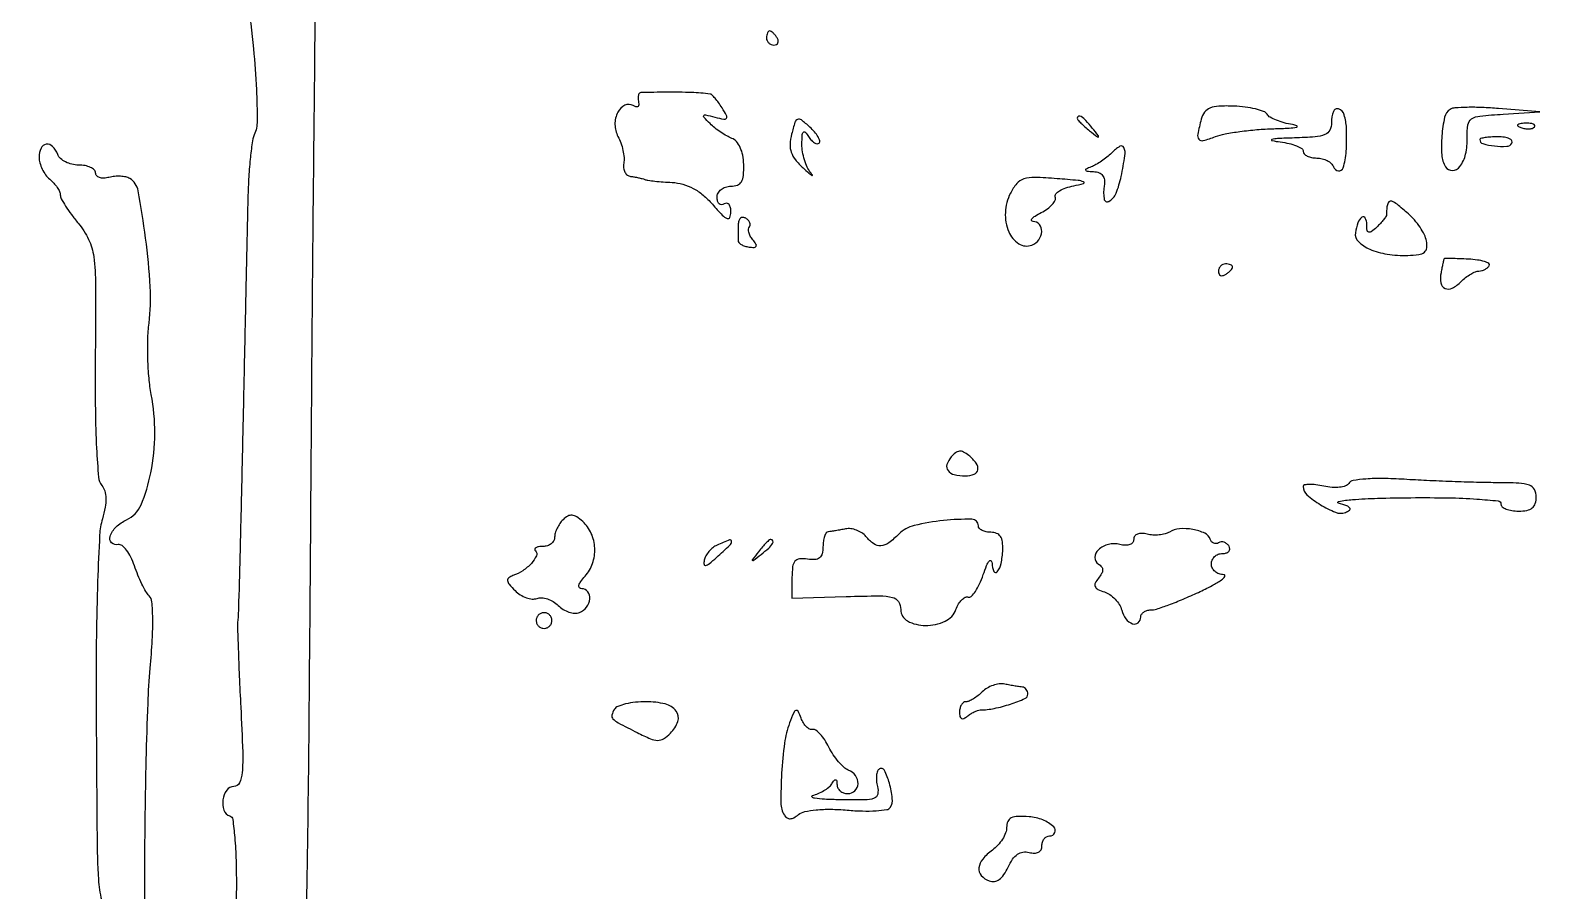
# Model space of a CAD drawing. Extents: x 0 to 5034, y 0 to 2560.
# Drawn here: x 4820.7 to 5034.5, y 741.2 to 863.1 of the extents above; entities that cross this region are included whole.
import ezdxf

# ---------------------------------------------------------------- set-up
doc = ezdxf.new("R2010")
doc.units = 0

msp = doc.modelspace()

# ---------------------------------------------------------------- linework, layer by layer
for points in [[(4858.303061, 618.739746, 0.001225), (4858.485094, 644.651594, -0.001343), (4858.65327, 667.809058, -0.002166), (4858.93491, 687.529751, -0.000351), (4859.27198, 704.979622, -0.139073), (4859.629882, 706.151594, 0.114006), (4860.400168, 708.290097, 0.03478), (4860.570308, 711.747699, 0.033932), (4860.269078, 715.154072, 0.138948), (4859.408537, 717.019754, -0.087101), (4858.853054, 717.958037, -0.072076), (4858.60279, 719.093882, -0.052571), (4858.649703, 720.555817, -0.021302), (4859.006513, 722.519754, 0.048513), (4859.595143, 727.190353, 0.002669), (4859.935982, 741.954927, 0.002311), (4860.248939, 765.804797, 0.00035), (4860.620945, 813.5, -0.000558), (4860.743732, 828.44591, -0.00021), (4860.947806, 849.375, -0.000208), (4861.188992, 872.158542, -0.000253)], [(4851.530541, 867.5, -0.007018), (4852.341873, 860.456383, -0.012929), (4852.772814, 854.705037, -0.01244), (4852.879854, 850.255629, -0.10124), (4852.472188, 848.271249, 0.067045), (4852.167145, 847.171273, 0.009333), (4851.88815, 844.817179, 0.010541), (4851.667459, 842.001397, 0.008766), (4851.548533, 839, 0.000115), (4851.453072, 834.630049, 0.000019), (4851.271447, 826.2125, 0.000021), (4851.05863, 816.312758, 0.000018), (4850.837748, 806, -0.000492), (4850.617524, 796.153283, -0.000773), (4850.406986, 787.696875, -0.000181), (4850.208263, 780.283594, -0.031801), (4850.136963, 779.5, 0.045906), (4850.09129, 778.771048, 0.001181), (4850.194828, 775.489063, 0.0025), (4850.344891, 771.633243, 0.001703), (4850.552393, 767.25, -0.003771), (4850.827935, 760.871142, -0.030876), (4850.751912, 757.959527, -0.087967), (4850.360478, 756.507499, -0.290804), (4849.561691, 756, 0.243714), (4848.564717, 755.483361, 0.120725), (4848.029431, 754.120657, 0.118006), (4848.179091, 752.642727, 0.232348), (4848.999965, 751.833333, -0.286619), (4849.415212, 751.33099, -0.010672), (4849.699461, 748.784112, -0.015705), (4849.890129, 745.522704, -0.008484), (4849.930435, 741.5, 0.000855), (4849.908936, 737.396483, 0.000883)], [(4837.021239, 724.174186, 0.000162), (4836.977508, 741.5, -0.00344), (4837.014201, 750.602369, -0.003377), (4837.175974, 759.759473, -0.003323), (4837.425425, 767.787255, -0.012808), (4837.741132, 772.76629, 0.008328), (4838.03049, 776.762608, 0.017729), (4838.092981, 779.860453, 0.017137), (4837.978608, 782.166471, 0.177214), (4837.584454, 783.015546, -0.065575), (4837.134416, 783.602124, -0.016587), (4836.567253, 784.664671, -0.016633), (4835.995109, 785.932668, -0.016114), (4835.501976, 787.249256, 0.033567), (4834.993101, 788.475832, 0.048475), (4834.372584, 789.471656, 0.059688), (4833.739385, 790.120295, 0.224512), (4833.201232, 790.25, -0.252208), (4832.270848, 790.526546, -0.285231), (4832.059226, 791.422054, -0.120531), (4832.904314, 792.759414, -0.085158), (4834.379721, 793.763243, 0.188492), (4836.432182, 795.877121, 0.050891), (4837.821438, 800.426932, 0.0471), (4838.383799, 806.002206, 0.048404), (4837.882901, 811.531977, -0.024554), (4837.567367, 813.804413, -0.014449), (4837.402932, 816.542764, -0.014435), (4837.396841, 819.295307, -0.023838), (4837.569456, 821.613602, 0.044831), (4837.735915, 826.751622, 0.018742), (4837.080236, 833.655071, 0.01159), (4836.030783, 840.355897, 0.2128), (4834.846497, 842.09487, 0.086007), (4834.302832, 842.313268, 0.038604), (4833.537315, 842.41586, 0.036732), (4832.691085, 842.401152, 0.041266), (4831.889302, 842.260801, -0.054449), (4831.166085, 842.153724, -0.089366), (4830.554982, 842.239879, -0.126436), (4830.151361, 842.498504, -0.189575), (4830, 842.883369, 0.201975), (4829.820299, 843.310081, 0.084458), (4829.297053, 843.67199, 0.06456), (4828.523007, 843.917932, 0.044706), (4827.606989, 844, -0.058092), (4826.64904, 844.111675, -0.059009), (4825.747841, 844.440625, -0.065064), (4825.03509, 844.925958, -0.119725), (4824.638374, 845.5, 0.099202), (4823.920747, 846.634111, 0.242336), (4823.013479, 846.948292, 0.25686), (4822.272275, 846.390667, 0.106136), (4822, 845.122445, 0.067559), (4822.109963, 844.312334, 0.044533), (4822.440625, 843.430735, 0.044279), (4822.925824, 842.614539, 0.063393), (4823.5, 842, -0.035198), (4824.073994, 841.451059, -0.036218), (4824.559375, 840.831982, -0.03875), (4824.89686, 840.23575, -0.10984), (4825, 839.771911, 0.124991), (4825.139564, 839.222338, 0.017018), (4825.745456, 838.191602, 0.018712), (4826.565992, 836.999592, 0.014804), (4827.537723, 835.7728, -0.064559), (4829.018107, 833.466079, -0.07971), (4829.729459, 831.01579, -0.030405), (4829.980473, 827.015804, -0.002386), (4829.949584, 816.337108, 0.004809), (4829.963306, 809.308607, 0.010394), (4830.138214, 803.904785, 0.007636), (4830.420727, 799.781796, 0.153447), (4830.891429, 798.63082, -0.103093), (4831.307034, 797.846479, -0.066798), (4831.45939, 796.827405, -0.050373), (4831.3486, 795.537123, -0.024301), (4830.962095, 793.922156, 0.058179), (4830.573059, 791.618156, 0.004051), (4830.290494, 785.042758, 0.005708), (4830.106149, 777.175991, 0.004263), (4830.075893, 768.5, 0.000696), (4830.200824, 749.069096, 0.01244), (4830.405097, 742.824506, 0.043231), (4830.822026, 739.948956, 0.454635)]]:
    msp.add_lwpolyline(points, format="xyb")
for points in [[(4925, 862, 0.105053), (4925.081062, 861.618444, 0.099167), (4925.311086, 861.29375, 0.09642), (4925.654762, 861.076123, 0.093332), (4926.059017, 861, 0.108972), (4926.413961, 861.078288, 0.182303), (4926.6254, 861.29375, 0.161196), (4926.656512, 861.6179, 0.082592), (4926.5, 862, 0.029505), (4926.231006, 862.382774, 0.035638), (4925.933975, 862.70625, 0.038439), (4925.65171, 862.934461, 0.151918), (4925.440983, 863, 0.210953), (4925.272352, 862.92554, 0.081139), (4925.129539, 862.70625, 0.061769), (4925.032345, 862.382849, 0.042167)], [(4906.880804, 854, 0.044902), (4906.845375, 853.751019, 0.017725), (4906.839781, 853.404728, 0.017374), (4906.860161, 853.027937, 0.020807), (4906.906356, 852.67567, -0.122521), (4906.887101, 852.408075, -0.236158), (4906.739745, 852.258962, -0.161917), (4906.477599, 852.25727, -0.059817), (4906.138083, 852.41466, 0.25586), (4904.945106, 852.477471, 0.166898), (4903.940522, 851.485427, 0.11733), (4903.539766, 849.753106, 0.121885), (4903.971845, 848.052609, -0.039024), (4904.375621, 847.132145, -0.030644), (4904.670678, 846.082826, -0.031504), (4904.824001, 845.067341, -0.063826), (4904.791239, 844.261128, 0.071029), (4904.773711, 843.594165, 0.09014), (4904.952739, 843.005719, 0.106109), (4905.296141, 842.586719, 0.139748), (4905.75, 842.397442, -0.013054), (4906.283532, 842.32034, -0.010481), (4906.853125, 842.210449, -0.010627), (4907.375595, 842.08657, -0.026428), (4907.75, 841.967916, 0.055035), (4908.212421, 841.849945, 0.007605), (4909.198142, 841.726467, 0.008643), (4910.374562, 841.617785, 0.007223), (4911.626654, 841.542078, -0.057554), (4913.159508, 841.293252, -0.055031), (4914.620141, 840.699915, -0.050853), (4916.013157, 839.752156, -0.03771), (4917.345053, 838.449162, 0.009603), (4918.741688, 836.920165, 0.100693), (4919.433051, 836.436243, 0.413009), (4919.809406, 836.583672, 0.099485), (4919.968399, 837.309017, 0.05478), (4919.908526, 837.958099, 0.120897), (4919.696967, 838.405088, 0.19399), (4919.375991, 838.582482, 0.170433), (4919, 838.5, -0.139169), (4918.620352, 838.392057, -0.191142), (4918.29375, 838.521475, -0.138808), (4918.073267, 838.889346, -0.066118), (4918, 839.440983, -0.120238), (4918.146941, 840.04319, -0.103735), (4918.55999, 840.54838, -0.09311), (4919.184932, 840.884124, -0.076979), (4919.933117, 841, 0.086717), (4920.873708, 841.164367, 0.173348), (4921.44883, 841.638349, 0.114301), (4921.735826, 842.532419, 0.027862), (4921.778356, 844.090772, 0.04183), (4921.632689, 845.385505, 0.058034), (4921.275034, 846.495964, 0.06955), (4920.747547, 847.325469, 0.126663), (4920.095239, 847.784818, -0.038501), (4919.376518, 848.121873, -0.019612), (4918.527977, 848.647618, -0.019363), (4917.690802, 849.261403, -0.027409), (4917, 849.874857, -0.008839), (4916.130932, 850.767261, -0.365216), (4916.117384, 851.017261, -0.296051), (4916.378785, 851.112368, -0.007139), (4917.690249, 850.790056, 0.014379), (4918.957923, 850.497899, 0.286307), (4919.31434, 850.632031, 0.296012), (4919.343401, 851.005901, 0.01506), (4918.699703, 852.109245, 0.016575), (4918.210279, 852.838014, 0.02212), (4917.716113, 853.463336, 0.020147), (4917.272389, 853.936506, 0.164613), (4917.009453, 854.063815, 0.02304), (4914.398603, 854.269297, 0.009693), (4910.876389, 854.315384, 0.002766), (4907.218292, 854.272098, 0.34318)], [(4969, 850.622445, 0.184603), (4969.08115, 850.410139, 0.013803), (4969.514063, 849.952641, 0.017649), (4970.079598, 849.425681, 0.012436), (4970.75, 848.872445, 0.001576), (4971.879507, 847.99236, 0.377591), (4972, 848, 0.377591), (4972.00764, 848.120493, 0.001576), (4971.127555, 849.25, 0.017685), (4970.23668, 850.306759, 0.065617), (4969.573889, 850.869516, 0.241985), (4969.193395, 850.90695, 0.307699)], [(4986.564377, 850.5, 0.014379), (4986.056626, 848.365988, 0.22483), (4986.228508, 847.655847, 0.298932), (4986.842028, 847.459275, 0.023112), (4988.5651, 848.024751, -0.043658), (4989.928474, 848.410988, -0.013317), (4992.046641, 848.757534, -0.013222), (4994.450466, 849.020827, -0.014077), (4996.8151, 849.149832, 0.006194), (4999.007757, 849.234812, 0.041277), (5000.090144, 849.38032, 0.714128), (5000.11025, 849.555356, 0.074879), (4999.50325, 849.740065, -0.02741), (4998.310421, 849.982759, -0.031258), (4997.203904, 850.347023, -0.032853), (4996.319389, 850.770158, -0.12701), (4995.88389, 851.18787, 0.166273), (4995.39669, 851.588087, 0.029098), (4994.245695, 851.944107, 0.028795), (4992.789135, 852.215521, 0.022335), (4991.181362, 852.347638, 0.019634), (4989.036425, 852.343486, 0.085071), (4987.796183, 852.077931, 0.140113), (4987.041581, 851.493396, 0.093007)], [(5005, 850, -0.117275), (5004.750655, 848.951545, -0.180292), (5004.073745, 848.324624, -0.078909), (5002.685469, 847.995416, -0.011217), (4999.75, 847.839963, 0.003641), (4997.366224, 847.749918, 0.057445), (4996.56522, 847.620816, 0.787716), (4996.571062, 847.467872, 0.018686), (4997.75, 847.276604, -0.026757), (4998.995025, 847.053944, -0.040169), (5000.045313, 846.71662, -0.046809), (5000.789908, 846.324601, -0.253382), (5001, 845.936642, 0.19468), (5001.144786, 845.57888, 0.087004), (5001.563021, 845.275138, 0.066872), (5002.183089, 845.068961, 0.0469), (5002.916667, 845, -0.06058), (5003.682815, 844.906832, -0.061209), (5004.401451, 844.632812, -0.067324), (5004.967016, 844.228198, -0.118634), (5005.279762, 843.75, 0.278467), (5005.975138, 843.182366, 0.362083), (5006.646129, 843.596871, 0.066387), (5007.094534, 845.927758, 0.025138), (5007.118483, 849.25, 0.06269), (5006.801115, 851.11818, 0.238644), (5006.008804, 851.948439, 0.415654), (5005.269737, 851.593616, 0.084033)], [(5021.810509, 851.885203, 0.201999), (5021.024794, 850.777374, 0.034339), (5020.630488, 848.161595, 0.036799), (5020.61038, 845.443958, 0.122459), (5021.150878, 843.755874, 0.267389), (5022.131431, 843.226965, 0.230347), (5023.182582, 843.775117, 0.104931), (5023.997745, 845.560905, 0.061967), (5024.221804, 847.903611, -0.042053), (5024.322562, 849.712891, -0.217176), (5024.848063, 850.537461, -0.119846), (5026.024005, 850.949645, -0.009652), (5029.318302, 851.211352), (5034.5, 851.522485), (5028.650762, 852.011243, 0.010954), (5026.338232, 852.153546, 0.014495), (5024.228627, 852.175831, 0.011838), (5022.487645, 852.102495, 0.122987)], [(4928.560228, 848.383943, 0.048951), (4928.346484, 846.951089, 0.094219), (4928.505153, 845.805479, 0.088281), (4929.084031, 844.749908, 0.038962), (4930.179075, 843.587592, 0.005806), (4931.010889, 842.849613, 0.043147), (4931.43861, 842.539168, 0.782553), (4931.494836, 842.595509, 0.040872), (4931.238889, 842.95, -0.068202), (4930.764713, 843.688394, -0.034464), (4930.368422, 844.723125, -0.033448), (4930.100538, 845.867308, -0.042305), (4930.015313, 846.95, -0.011884), (4930.053467, 848.231197, -0.168081), (4930.224011, 848.650153, -0.45247), (4930.495137, 848.650519, -0.039625), (4930.96094, 848.02896, 0.042964), (4931.358122, 847.506266, 0.071832), (4931.782622, 847.154687, 0.105877), (4932.165314, 847.020464, 0.231971), (4932.451758, 847.118424, 0.274405), (4932.536855, 847.452009, 0.060872), (4932.293575, 848.015678, 0.047065), (4931.8082, 848.691121, 0.029526), (4931.126172, 849.385816, 0.018108), (4929.934965, 850.387835, 0.264786), (4929.411695, 850.464484, 0.228201), (4929.028456, 850.052967, 0.013803)], [(5031.8125, 849.316886, 0.051402), (5032.359369, 849.160852, 0.05415), (5032.916927, 849.123424, 0.060344), (5033.402231, 849.202593, 0.126455), (5033.729167, 849.395833, 0.296942), (5033.77538, 849.614691, 0.208169), (5033.592839, 849.799335, 0.077125), (5033.112848, 849.910055, 0.028489), (5032.416667, 849.921053, 0.018894), (5031.670344, 849.862007, 0.168741), (5031.37858, 849.720685, 0.470617), (5031.395823, 849.538436, 0.054073)], [(4973.85119, 845.708333, -0.027016), (4973.211973, 845.134698, -0.018995), (4972.43631, 844.557938, -0.019231), (4971.649443, 844.061393, -0.037627), (4970.982143, 843.739662, 0.013742), (4970.255906, 843.43131, 0.424525), (4970.19703, 843.264262, 0.262528), (4970.387118, 843.136092, 0.009065), (4971.312858, 843.078947, -0.078852), (4972.089323, 842.920823, -0.145252), (4972.59943, 842.535636, -0.135156), (4972.839095, 841.911929, -0.064313), (4972.812858, 841.045448, 0.077527), (4972.805518, 839.19903, 0.524655), (4973.490251, 838.865159, 0.170487), (4974.499028, 840.014428, 0.044481), (4975.220971, 842.400934, 0.011865), (4975.756641, 845.325954, 0.138386), (4975.621647, 846.468303, 0.463497), (4975.041151, 846.654319, 0.056927)], [(5026, 847.616631, 0.33489), (5026.435183, 847.039761, 0.041024), (5028.086885, 846.711489, 0.040643), (5029.813005, 846.654598, 0.247083), (5030.558021, 847.09388, 0.293546), (5030.552033, 847.436488, 0.140077), (5030.201819, 847.733827, 0.072514), (5029.501616, 847.935787, 0.034022), (5028.559017, 848, 0.014076), (5027.577964, 847.972376, 0.023105), (5026.751711, 847.887385, 0.019434), (5026.120063, 847.7675, 0.349346)], [(4959.53341, 840, 0.105371), (4958.821455, 837.286109, 0.110326), (4959.297267, 834.566032, 0.151961), (4960.718215, 832.860246, 0.239698), (4962.573113, 832.66643, 0.145332), (4963.552736, 833.418982, 0.144575), (4963.965398, 834.585783, 0.186591), (4963.637778, 835.58727, 0.22202), (4962.75, 836.014742, -0.280645), (4962.535647, 836.148834, -0.310164), (4962.568604, 836.38801, -0.069018), (4963.047372, 836.786817, -0.01983), (4963.887802, 837.264742, 0.037303), (4964.773615, 837.810254, 0.053087), (4965.460271, 838.428008, 0.066542), (4965.866012, 839.022088, 0.213039), (4965.887802, 839.490179, -0.279226), (4965.960803, 839.912174, -0.078314), (4966.495167, 840.360996, -0.054922), (4967.378335, 840.768784, -0.032668), (4968.5, 841.064196, 0.019453), (4969.889451, 841.391156, 0.708755), (4969.904808, 841.61789, 0.078471), (4969.112028, 841.81918, 0.003157), (4966.146204, 842.074017, 0.011802), (4962.957166, 842.25214, 0.084227), (4961.431214, 842.043534, 0.143808), (4960.439828, 841.380352, 0.057322)], [(5012.881579, 838.25, 0.011235), (5012.837889, 837.926237, 0.008809), (5012.80461, 837.573437, 0.008923), (5012.785289, 837.244029, 0.021528), (5012.785852, 837, -0.153959), (5012.714401, 836.731585, -0.022954), (5012.389374, 836.268106, -0.024017), (5011.940334, 835.740906, -0.018621), (5011.404273, 835.210573, -0.020125), (5010.63606, 834.560168, -0.242264), (5010.266829, 834.490332, -0.30119), (5010.049244, 834.750099, -0.028048), (5010, 835.62724, 0.119635), (5009.788104, 836.50016, 0.464093), (5009.315626, 836.608547, 0.147205), (5008.734624, 835.819935, 0.04927), (5008.384756, 834.415749, 0.2423), (5008.815613, 833.156662, 0.089876), (5010.422667, 832.089049, 0.065054), (5012.888364, 831.387525, 0.043951), (5015.810642, 831.213679, 0.025824), (5017.364339, 831.338338, 0.131981), (5018.156861, 831.667955, 0.203973), (5018.491858, 832.264355, 0.075042), (5018.451997, 833.249258, 0.068186), (5018.153148, 834.132061, 0.031363), (5017.543119, 835.18457, 0.030338), (5016.751604, 836.228695, 0.036778), (5015.88524, 837.099531, 0.007645), (5014.283054, 838.446736, 0.07969), (5013.541428, 838.876131, 0.312429), (5013.129536, 838.775397, 0.14314)], [(4921, 835.559017, -0.001559), (4920.997981, 834.911731, -0.0015), (4920.991924, 834.256059, -0.001483), (4920.983136, 833.67817, -0.005452), (4920.972506, 833.312672, 0.201012), (4921.076946, 833.032452, 0.070973), (4921.418183, 832.758986, 0.056525), (4921.924243, 832.532415, 0.040596), (4922.528314, 832.392965, 0.032713), (4923.257202, 832.334291, 0.283633), (4923.524792, 832.493904, 0.269104), (4923.510228, 832.813522, 0.030368), (4923.064483, 833.422302, -0.045659), (4922.704876, 833.946284, -0.061962), (4922.488817, 834.477259, -0.077744), (4922.43942, 834.934955, -0.186553), (4922.575207, 835.241874, 0.170418), (4922.702345, 835.50655, 0.127209), (4922.655899, 835.829485, 0.094967), (4922.433271, 836.165413, 0.060721), (4922.066531, 836.458881, 0.127326), (4921.661159, 836.584405, 0.189169), (4921.313294, 836.466447, 0.147104), (4921.078801, 836.106844, 0.071554)], [(4989, 828.940983, 0.108972), (4989.078288, 828.586039, 0.182303), (4989.29375, 828.3746, 0.161196), (4989.6179, 828.343488, 0.082592), (4990, 828.5, 0.029505), (4990.382774, 828.768994, 0.035638), (4990.70625, 829.066025, 0.038439), (4990.934461, 829.34829, 0.151918), (4991, 829.559017, 0.210953), (4990.92554, 829.727648, 0.081139), (4990.70625, 829.870461, 0.061769), (4990.382849, 829.967655, 0.042167), (4990, 830, 0.105053), (4989.618444, 829.918938, 0.099167), (4989.29375, 829.688914, 0.09642), (4989.076123, 829.345238, 0.093332)], [(5020.923489, 830.678911, 0.046782), (5020.881711, 830.548766, 0.0017), (5020.771216, 830.039659, 0.003101), (5020.646241, 829.435919, 0.002169), (5020.512555, 828.753971, 0.086643), (5020.488786, 827.303626, 0.254071), (5021.076768, 826.536689, 0.230009), (5022.099693, 826.57051, 0.075189), (5023.347952, 827.490809, -0.030313), (5024.000148, 828.068379, -0.031226), (5024.711214, 828.556675, -0.032875), (5025.377818, 828.898305, -0.102321), (5025.869554, 829, 0.065727), (5026.290785, 829.055612, 0.052333), (5026.7191, 829.220312, 0.053799), (5027.090115, 829.462948, 0.084182), (5027.33994, 829.75, 0.409076), (5027.270105, 830.050403, 0.065051), (5026.66494, 830.332243, 0.04185), (5025.670796, 830.556938, 0.021514), (5024.398957, 830.678911, 0.005025), (5023.090384, 830.734609, 0.008122), (5021.975968, 830.752712, 0.002787), (5021.026043, 830.747417, 0.297197)], [(4951.141355, 802.670322, 0.096788), (4950.552113, 801.591079, 0.243568), (4950.700173, 800.733981, 0.178089), (4951.576169, 800.173204, 0.054289), (4953.166667, 800, 0.087517), (4954.409047, 800.219136, 0.27185), (4954.93023, 800.849653, 0.205469), (4954.697321, 801.779554, 0.0569), (4953.632679, 802.889886, 0.053298), (4952.914404, 803.366898, 0.14287), (4952.318087, 803.485244, 0.144055), (4951.754821, 803.264147, 0.054525)], [(5007.447976, 798.915823, -0.172678), (5006.999078, 798.556338, -0.055621), (5006.154804, 798.365655, -0.047015), (5005.080508, 798.347349, -0.034834), (5003.9048, 798.520909, 0.02077), (5002.790948, 798.71747, 0.035982), (5001.853285, 798.774931, 0.043684), (5001.181874, 798.708894, 0.36091), (5001, 798.489748, 0.215697), (5001.531606, 797.31478, 0.042406), (5003.441478, 795.903845, 0.04286), (5005.581679, 794.827877, 0.188995), (5006.967351, 794.818751, 0.062508), (5007.55985, 795.136193, 0.422553), (5007.60587, 795.431687, 0.149675), (5007.189568, 795.7343, 0.01494), (5006, 796.10428, -0.799139), (5006.01349, 796.377724, -0.023896), (5007.979688, 796.625365, -0.01218), (5011.520898, 796.813751, -0.005243), (5016.25, 796.90032, -0.005927), (5021.581602, 796.8788, -0.013652), (5025.58742, 796.705667, -0.008848), (5028.605347, 796.438821, -0.38353), (5029, 796, 0.226478), (5029.182831, 795.617064, 0.074992), (5029.734375, 795.29375, 0.057076), (5030.542644, 795.073116, 0.038131), (5031.5, 795, 0.044917), (5032.682766, 795.106468, 0.124434), (5033.4375, 795.45, 0.149477), (5033.857434, 796.064742, 0.07578), (5034, 797, 0.122861), (5033.736188, 798.057416, 0.188013), (5033.028271, 798.666034, 0.074557), (5031.549837, 798.94974, 0.009152), (5028.25, 799.023829, -0.005451), (5025.534482, 799.064691, -0.002662), (5022.072058, 799.173004, -0.00264), (5018.471959, 799.323844, -0.00382), (5015.293176, 799.498198, 0.011739), (5012.290045, 799.615254, 0.022399), (5009.876271, 799.544492, 0.021897), (5008.067758, 799.330305, 0.21721)], [(4896.186346, 793.786346, 0.047568), (4895.73229, 793.236573, 0.037536), (4895.348489, 792.566614, 0.038714), (4895.085374, 791.883805, 0.072732), (4895, 791.3, -0.127359), (4894.871636, 790.804226, -0.100755), (4894.510417, 790.381875, -0.089539), (4893.970076, 790.097936, -0.076454), (4893.333333, 790, 0.035486), (4892.734677, 789.957458, 0.09827), (4892.338095, 789.818155, 0.234237), (4892.204927, 789.61352, 0.229436), (4892.285714, 789.380952, -0.315377), (4892.411892, 788.664769, -0.075135), (4891.703791, 787.599389, -0.060764), (4890.488987, 786.549246, -0.067527), (4889.098214, 785.866071, 0.078381), (4888.497992, 785.554967, 0.275512), (4888.335927, 785.170011, 0.142209), (4888.574906, 784.63735, 0.020288), (4889.39501, 783.747847, 0.055388), (4890.138422, 783.153125, 0.05545), (4890.993986, 782.736371, 0.060822), (4891.828069, 782.548977, 0.117009), (4892.50324, 782.639617, -0.110846), (4893.170846, 782.737525, -0.061722), (4893.980702, 782.574655, -0.056961), (4894.801155, 782.192852, -0.059081), (4895.50324, 781.639617, 0.060083), (4896.207254, 781.087138, 0.057337), (4897.033327, 780.707476, 0.061916), (4897.851415, 780.547948, 0.109261), (4898.528939, 780.649478, 0.142734), (4899.515363, 781.3993, 0.136648), (4899.965352, 782.57454, 0.184878), (4899.686515, 783.575929, 0.237732), (4898.845012, 784, -0.218766), (4898.51931, 784.149668, -0.24459), (4898.441341, 784.483347, -0.094074), (4898.702134, 785.040466, -0.027546), (4899.299548, 785.778503, 0.101829), (4900.368981, 787.592877, 0.093292), (4900.679609, 789.741087, 0.093916), (4900.188045, 791.843117, 0.104939), (4898.970503, 793.526695, 0.037806), (4898.123523, 794.184022, 0.123476), (4897.459401, 794.417976, 0.152436), (4896.847849, 794.287916, 0.068433)], [(4943.750786, 791.75, -0.037021), (4942.301153, 790.501059, -0.141807), (4941.195477, 790.090648, -0.175736), (4940.184056, 790.37518, -0.064068), (4939.078757, 791.405104, 0.07391), (4938.506063, 791.918156, 0.056159), (4937.753946, 792.300935, 0.056758), (4936.945454, 792.503228, 0.080682), (4936.206312, 792.481615, -0.0034), (4935.498036, 792.350207, -0.003299), (4934.780917, 792.227072, -0.003256), (4934.148833, 792.12705, -0.012191), (4933.75, 792.076511, 0.224567), (4933.461888, 791.902447, 0.062165), (4933.220312, 791.416511, 0.049924), (4933.054841, 790.732688, 0.034426), (4933, 789.937142, -0.05891), (4932.88476, 788.962431, -0.166857), (4932.522457, 788.392226, -0.155764), (4931.866979, 788.141716, -0.049509), (4930.809589, 788.187142, 0.055895), (4929.667029, 788.221656, 0.199182), (4929.029332, 787.893954, 0.148419), (4928.699714, 787.13182, 0.027561), (4928.609589, 785.590464), (4928.6, 782.680928), (4936.3, 782.905759, -0.005195), (4941.01942, 782.994497, -0.060832), (4942.845145, 782.787115, -0.197259), (4943.679378, 782.186322, -0.140193), (4944, 781.065295, 0.277144), (4944.976822, 779.438353, 0.123242), (4947.497888, 778.810398, 0.106561), (4950.287054, 779.414964, 0.200293), (4951.831733, 781.074167, -0.043384), (4952.195282, 781.844339, -0.062171), (4952.652834, 782.443823, -0.080594), (4953.128923, 782.793762, -0.203151), (4953.549508, 782.824167, 0.284788), (4953.994202, 782.92651, 0.049009), (4954.571401, 783.623349, 0.040657), (4955.167296, 784.682296, 0.025666), (4955.693558, 786, -0.014295), (4956.174534, 787.288612, -0.070734), (4956.563014, 787.956138, -0.478037), (4956.802475, 787.958691, -0.166558), (4956.943558, 787.583333, 0.097548), (4957.199434, 786.459788, 0.564842), (4957.681179, 786.399714, 0.11815), (4958.224791, 787.580929, 0.038108), (4958.456921, 789.507233, 0.043044), (4958.408299, 790.656358, 0.116275), (4958.122593, 791.415786, 0.152232), (4957.585581, 791.847663, 0.094067), (4956.783022, 792, -0.049829), (4956.100721, 792.068165, -0.069815), (4955.523763, 792.271318, -0.089971), (4955.135536, 792.57102, -0.185567), (4955, 792.923637, 0.410868), (4954.085443, 793.848713, 0.028855), (4950.075348, 793.663074, 0.032081), (4945.915467, 792.957156, 0.139122)], [(4918, 790.179715, 0.063644), (4917.402086, 789.811004, 0.047018), (4916.845456, 789.267284, 0.047716), (4916.41009, 788.641448, 0.074084), (4916.176021, 788.028062, 0.0859), (4916.150048, 787.454723, 0.444207), (4916.380491, 787.29413, 0.115235), (4916.900103, 787.549551, 0.012309), (4917.926021, 788.43305, 0.00615), (4919.798255, 790.169762, 0.194473), (4920.052904, 790.730208, 0.542288), (4919.773416, 790.929451, 0.012746)], [(4923.872445, 789.25, 0.001576), (4922.99236, 788.120493, 0.377591), (4923, 788, 0.377591), (4923.120493, 787.99236, 0.001576), (4924.25, 788.872445, 0.017685), (4925.306759, 789.76332, 0.065617), (4925.869516, 790.426111, 0.241985), (4925.90695, 790.806605, 0.307699), (4925.622445, 791, 0.184603), (4925.410139, 790.91885, 0.013803), (4924.952641, 790.485937, 0.017649), (4924.425681, 789.920402, 0.012436)], [(4982.054072, 792.033418, -0.07533), (4981.429007, 791.766786, -0.040052), (4980.59829, 791.621825, -0.038736), (4979.706348, 791.608206, -0.048441), (4978.889302, 791.739199, 0.055209), (4978.137913, 791.849283, 0.102384), (4977.532835, 791.74611, 0.142986), (4977.145783, 791.447577, 0.158753), (4977, 791, -0.160361), (4976.850652, 790.546314, -0.146872), (4976.456098, 790.250639, -0.101453), (4975.830629, 790.156597, -0.050744), (4975.036768, 790.280134, 0.126164), (4973.427058, 790.287821, 0.124406), (4972.002596, 789.521123, 0.200801), (4971.500657, 788.435724, 0.269785), (4972, 787.5, -0.085171), (4972.443236, 787.108494, -0.171502), (4972.595794, 786.673983, -0.131355), (4972.456021, 786.155362, -0.042089), (4971.995909, 785.49507, 0.059388), (4971.557271, 784.816853, 0.219634), (4971.545815, 784.319898, 0.177573), (4971.928608, 783.917824, 0.037805), (4972.83938, 783.550979, -0.073412), (4973.621468, 783.169426, -0.052483), (4974.3639, 782.537298, -0.052519), (4974.95788, 781.765071, -0.073869), (4975.29841, 780.966881, 0.098946), (4975.89121, 779.74912, 0.145215), (4976.845831, 779.05001, 0.271298), (4977.634997, 779.198637, 0.217014), (4978, 780, -0.138842), (4978.107973, 780.381338, -0.100068), (4978.411457, 780.70625, -0.085644), (4978.865364, 780.925031, -0.06968), (4979.400703, 781, 0.078702), (4980.231116, 781.131525, 0.009819), (4981.961306, 781.731505, 0.011369), (4983.999876, 782.536694, 0.009196), (4986.150703, 783.490231, 0.011754), (4988.090978, 784.449594, 0.031104), (4989.414582, 785.251826, 0.101513), (4989.884831, 785.745221, 0.587351), (4989.75, 785.990231, -0.084288), (4989.081692, 786.10754, -0.092738), (4988.514063, 786.437755, -0.099867), (4988.134394, 786.927068, -0.115715), (4988, 787.5, -0.103052), (4988.119235, 788.072373, -0.098802), (4988.457961, 788.559375, -0.09695), (4988.963945, 788.885705, -0.095165), (4989.559017, 789, 0.067432), (4990.109731, 789.074611, 0.140899), (4990.475564, 789.298542, 0.190788), (4990.602176, 789.63036, 0.136093), (4990.489919, 790.016312, 0.08179), (4990.186095, 790.364971, 0.092127), (4989.797949, 790.580585, 0.100674), (4989.387096, 790.631229, 0.119451), (4989.016312, 790.510081, -0.111073), (4988.667786, 790.389793, -0.127183), (4988.319687, 790.439526, -0.120646), (4988.026029, 790.655916, -0.093739), (4987.832108, 791.003677, 0.206603), (4987.062544, 791.86495, 0.064523), (4985.373676, 792.397076, 0.062197), (4983.48329, 792.495713, 0.120953)], [(4892.552786, 780.08541, 0.099038), (4892.401684, 779.679226, 0.097945), (4892.417584, 779.244476, 0.097945), (4892.597789, 778.848514, 0.099038), (4892.91459, 778.552786, 0.099038), (4893.320774, 778.401684, 0.097945), (4893.755524, 778.417584, 0.097945), (4894.151486, 778.597789, 0.099038), (4894.447214, 778.91459, 0.099038), (4894.598316, 779.320774, 0.097945), (4894.582416, 779.755524, 0.097945), (4894.402211, 780.151486, 0.099038), (4894.08541, 780.447214, 0.099038), (4893.679226, 780.598316, 0.097945), (4893.244476, 780.582416, 0.097945), (4892.848514, 780.402211, 0.099038)], [(4955.556556, 769.413699, -0.028992), (4954.948849, 768.872657, -0.030484), (4954.292357, 768.415274, -0.032011), (4953.681252, 768.094354, -0.105277), (4953.238095, 768, 0.160971), (4952.89299, 767.885941, 0.096528), (4952.599107, 767.564039, 0.078038), (4952.400606, 767.083467, 0.059055), (4952.333333, 766.515876, 0.056195), (4952.399026, 765.933217, 0.216043), (4952.61437, 765.650001, 0.23578), (4952.953326, 765.639131, 0.065513), (4953.416667, 765.930839, -0.030473), (4953.887757, 766.275617, -0.028622), (4954.406974, 766.568533, -0.029827), (4954.897442, 766.77404, -0.081452), (4955.266648, 766.839164, 0.04848), (4957.252049, 767.056299, 0.028853), (4959.5503, 767.676317, 0.02152), (4961.588119, 768.453209, 0.299376), (4962, 769.079455, 0.078574), (4961.943479, 769.436901, 0.083006), (4961.779688, 769.752065, 0.090062), (4961.536263, 769.977135, 0.116761), (4961.25, 770.076511, -0.012207), (4960.848186, 770.12744, -0.003138), (4960.201881, 770.229596, -0.003193), (4959.465821, 770.355512, -0.003242), (4958.735128, 770.49021, 0.078417), (4957.955648, 770.515369, 0.050619), (4957.073412, 770.313075, 0.049655), (4956.227968, 769.929645, 0.065189)], [(4903.458881, 766.933469, 0.078077), (4903.116313, 766.118077, 0.259687), (4903.263884, 765.576984, 0.07775), (4904.003435, 765.024968, 0.003918), (4906.685991, 763.634596, 0.015927), (4908.557582, 762.756931, 0.096744), (4909.598494, 762.530981, 0.148085), (4910.431636, 762.764404, 0.054603), (4911.393502, 763.536359, 0.114438), (4912.446755, 765.225643, 0.251733), (4912.206283, 766.682476, 0.17191), (4910.656522, 767.683487, 0.058317), (4907.952028, 768, 0.025785), (4906.435852, 767.921759, 0.032496), (4905.050644, 767.686706, 0.034186), (4903.955492, 767.346256, 0.163298)], [(4928.272578, 765, 0.057307), (4927.551134, 762.149036, 0.01938), (4927.145993, 757.879426, 0.015297), (4927.039934, 753.681535, 0.137925), (4927.541951, 751.932122, 0.109331), (4927.908397, 751.555249, 0.157745), (4928.353264, 751.432743, 0.116608), (4928.888519, 751.584551, 0.046082), (4929.523816, 752.019765, -0.121051), (4930.412149, 752.450847, -0.029786), (4932.028093, 752.69724, -0.02684), (4934.075796, 752.775273, -0.017703), (4936.429452, 752.655181, 0.015229), (4938.598488, 752.533751, 0.022167), (4940.513543, 752.569871, 0.018835), (4942.039859, 752.724327, 0.22328), (4942.525258, 753.040868, 0.166821), (4942.815681, 754.321687, 0.041869), (4942.402605, 756.454487, 0.045702), (4941.699359, 758.287487, 0.442588), (4940.987207, 758.492093, 0.168702), (4940.717482, 758.160564, 0.059614), (4940.576156, 757.555938, 0.050859), (4940.56943, 756.800431, 0.040785), (4940.710511, 755.999004, -0.11101), (4940.748097, 754.915155, -0.267512), (4940.243801, 754.32753, -0.083005), (4938.910272, 754.094294, -0.006823), (4935.366631, 754.116001, -0.008354), (4933.235548, 754.193775, -0.026185), (4931.810823, 754.344709, -0.162208), (4931.443971, 754.535472, -0.577762), (4931.5, 754.731684, 0.039387), (4932.319559, 755.00652, 0.034086), (4933.128314, 755.417789, 0.035575), (4933.811344, 755.894871, 0.078969), (4934.234687, 756.365682, -0.022668), (4934.591107, 756.86485, -0.27096), (4934.802993, 756.948542, -0.334007), (4934.945811, 756.802151, -0.029029), (4934.984687, 756.25, 0.118755), (4935.105752, 755.773192, 0.099323), (4935.436127, 755.367188, 0.09112), (4935.92593, 755.094491, 0.081749), (4936.5, 755, 0.19143), (4937.521385, 755.405923, 0.199748), (4937.962274, 756.393399, 0.165738), (4937.599958, 757.552859, 0.144244), (4936.585296, 758.328895, -0.093766), (4935.949907, 758.721427, -0.031895), (4935.193918, 759.506307, -0.030403), (4934.450596, 760.500312, -0.030626), (4933.835296, 761.574772, 0.0298), (4933.253691, 762.594294, 0.041752), (4932.609962, 763.421233, 0.048246), (4931.998058, 763.968245, 0.216035), (4931.539043, 764.064888, -0.174493), (4931.12115, 764.118457, -0.076035), (4930.660938, 764.450336, -0.061976), (4930.22996, 764.993824, -0.04762), (4929.899177, 765.676, 0.023932), (4929.479078, 766.658169, 0.39728), (4929.175103, 766.773435, 0.197007), (4928.854506, 766.454432, 0.00913)], [(4959, 750.208622, -0.091773), (4958.855335, 749.427095, -0.047867), (4958.4125, 748.537159, -0.045402), (4957.765149, 747.6823, -0.051897), (4957, 747, 0.060392), (4955.61643, 745.723523, 0.150633), (4955.078851, 744.472939, 0.20897), (4955.414581, 743.406703, 0.122439), (4956.53042, 742.6267, 0.129823), (4957.265083, 742.546894, 0.120441), (4957.966921, 742.835161, 0.087536), (4958.622938, 743.516157, 0.041164), (4959.221329, 744.586419, -0.043155), (4959.846707, 745.694586, -0.090525), (4960.540407, 746.394979, -0.115147), (4961.318411, 746.706046, -0.102065), (4962.190909, 746.660327, 0.060487), (4962.938993, 746.558756, 0.123218), (4963.51251, 746.693693, 0.156593), (4963.869312, 747.051598, 0.118853), (4964, 747.59362, -0.075458), (4964.081556, 748.13095, -0.08901), (4964.318229, 748.586876, -0.100714), (4964.670195, 748.891659, -0.128939), (4965.083333, 749, 0.286588), (4965.827823, 749.464908, 0.329677), (4965.678782, 750.27228, 0.093301), (4964.116572, 751.263225, 0.074712), (4962.173156, 751.718396, 0.024715), (4960.579045, 751.768625, 0.106949), (4959.662515, 751.55305, 0.180914), (4959.175102, 751.049123, 0.103059)]]:
    msp.add_lwpolyline(points, format="xyb", close=True)

doc.saveas('drawing.dxf')
